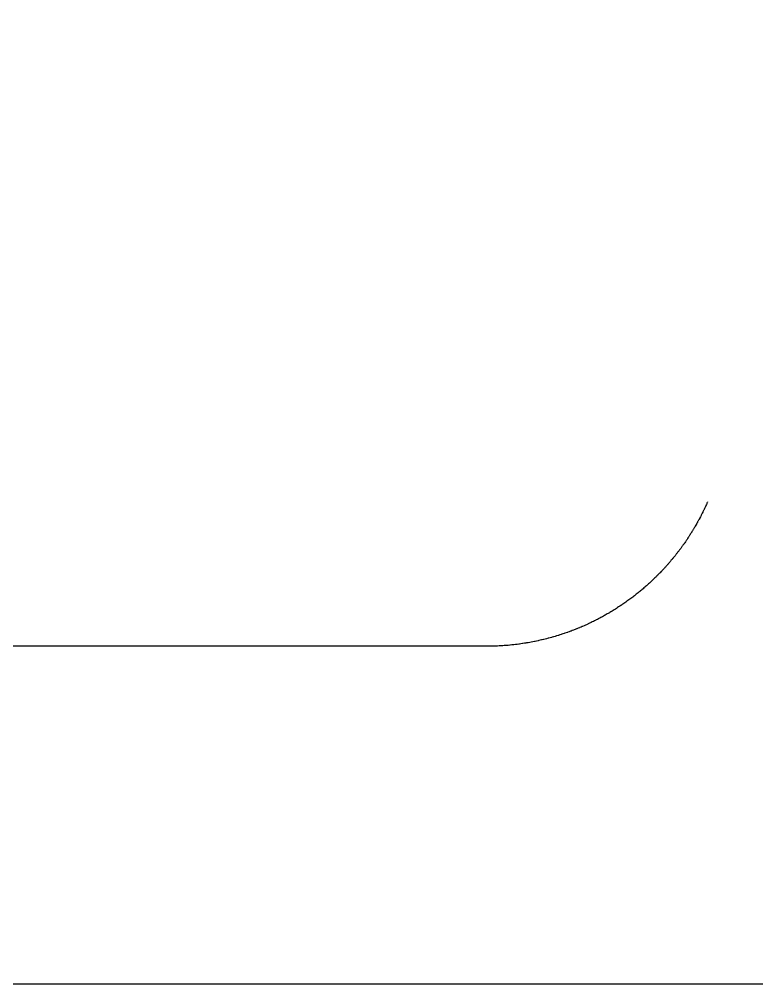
# Model space of a CAD drawing. Extents: x 0 to 300, y 0 to 200.
# Drawn here: x 76.5 to 153, y 0 to 100 of the extents above; entities that cross this region are included whole.
import ezdxf

# ---------------------------------------------------------------- set-up
doc = ezdxf.new("R2010")
doc.units = 0

msp = doc.modelspace()

# ---------------------------------------------------------------- linework, layer by layer
for p, q in [((76.426, 84.7863), (76.61, 84.8078)), ((76.61, 84.8078), (76.654, 84.8128)), ((76.654, 84.8128), (76.832, 84.8323)), ((76.832, 84.8323), (76.876, 84.8369)), ((76.876, 84.8369), (77.054, 84.855)), ((77.054, 84.855), (77.132, 84.8626)), ((77.132, 84.8626), (77.328, 84.8808)), ((77.328, 84.8808), (77.498, 84.8955)), ((77.498, 84.8955), (77.568, 84.9013)), ((77.568, 84.9013), (77.742, 84.9149)), ((77.742, 84.9149), (77.816, 84.9204)), ((77.816, 84.9204), (78.008, 84.9338)), ((78.008, 84.9338), (78.194, 84.9456)), ((78.194, 84.9456), (78.244, 84.9486)), ((78.244, 84.9486), (78.416, 84.9581)), ((78.416, 84.9581), (78.508, 84.9629)), ((78.508, 84.9629), (78.694, 84.9716)), ((78.694, 84.9716), (78.886, 84.9793)), ((78.886, 84.9793), (78.956, 84.9818)), ((78.956, 84.9818), (79.154, 84.9881)), ((79.154, 84.9881), (79.332, 84.9926)), ((79.332, 84.9926), (79.422, 84.9944)), ((79.422, 84.9944), (79.608, 84.9974)), ((79.608, 84.9974), (79.804, 84.9994)), ((79.804, 84.9994), (79.872, 84.9997)), ((79.872, 84.9997), (135, 85)), ((135, 85), (135.03, 85)), ((135.03, 85), (135.13, 84.9994)), ((135.13, 84.9994), (135.16, 84.9991)), ((135.16, 84.9991), (135.262, 84.9977)), ((135.262, 84.9977), (135.356, 84.9958)), ((135.356, 84.9958), (135.388, 84.995)), ((135.388, 84.995), (135.492, 84.9919)), ((135.492, 84.9919), (135.582, 84.9887)), ((135.582, 84.9887), (135.624, 84.987)), ((135.624, 84.987), (135.718, 84.9828)), ((135.718, 84.9828), (135.82, 84.9776)), ((135.82, 84.9776), (135.856, 84.9756)), ((135.856, 84.9756), (135.958, 84.9694)), ((135.958, 84.9694), (136.062, 84.9624)), ((136.062, 84.9624), (136.16, 84.9551)), ((136.16, 84.9551), (136.272, 84.946)), ((136.272, 84.946), (136.378, 84.9366)), ((136.378, 84.9366), (136.416, 84.933)), ((136.416, 84.933), (136.512, 84.9236)), ((136.512, 84.9236), (136.61, 84.9133)), ((136.61, 84.9133), (136.648, 84.9092)), ((136.648, 84.9092), (136.738, 84.899)), ((136.738, 84.899), (136.824, 84.8887)), ((136.824, 84.8887), (136.874, 84.8825)), ((136.874, 84.8825), (136.958, 84.8717)), ((136.958, 84.8717), (137.054, 84.8587)), ((137.054, 84.8587), (137.094, 84.8531)), ((137.094, 84.8531), (137.178, 84.841)), ((137.178, 84.841), (137.272, 84.8269)), ((137.272, 84.8269), (137.31, 84.8211)), ((137.31, 84.8211), (137.41, 84.8051)), ((137.41, 84.8051), (137.52, 84.7868)), ((137.52, 84.7868), (137.644, 84.7651)), ((137.644, 84.7651), (137.728, 84.7498)), ((137.728, 84.7498), (137.844, 84.7279)), ((137.844, 84.7279), (137.954, 84.7063)), ((137.954, 84.7063), (138.048, 84.6871)), ((138.048, 84.6871), (138.164, 84.6625)), ((138.164, 84.6625), (138.274, 84.6383)), ((138.274, 84.6383), (138.372, 84.6161)), ((138.372, 84.6161), (138.464, 84.5945)), ((138.464, 84.5945), (138.504, 84.585)), ((138.504, 84.585), (138.592, 84.5636)), ((138.592, 84.5636), (138.69, 84.539)), ((138.69, 84.539), (138.794, 84.5123)), ((138.794, 84.5123), (138.898, 84.4847)), ((138.898, 84.4847), (139.006, 84.4552)), ((139.006, 84.4552), (139.108, 84.4265)), ((139.108, 84.4265), (139.21, 84.3971)), ((139.21, 84.3971), (139.3, 84.3705)), ((139.3, 84.3705), (139.402, 84.3395)), ((139.402, 84.3395), (139.51, 84.3059)), ((139.51, 84.3059), (139.608, 84.2747)), ((139.608, 84.2747), (139.714, 84.24)), ((139.714, 84.24), (139.818, 84.2052)), ((139.818, 84.2052), (139.906, 84.175)), ((139.906, 84.175), (140.01, 84.1386)), ((140.01, 84.1386), (140.104, 84.1049)), ((140.104, 84.1049), (140.2, 84.0698)), ((140.2, 84.0698), (140.274, 84.0423)), ((140.274, 84.0423), (140.374, 84.0043)), ((140.374, 84.0043), (140.47, 83.9671)), ((140.47, 83.9671), (140.56, 83.9315)), ((140.56, 83.9315), (140.656, 83.8928)), ((140.656, 83.8928), (140.742, 83.8575)), ((140.742, 83.8575), (140.828, 83.8215)), ((140.828, 83.8215), (140.912, 83.7858)), ((140.912, 83.7858), (141.008, 83.7442)), ((141.008, 83.7442), (141.082, 83.7116)), ((141.082, 83.7116), (141.18, 83.6678)), ((141.18, 83.6678), (141.268, 83.6276)), ((141.268, 83.6276), (141.354, 83.5877)), ((141.354, 83.5877), (141.438, 83.5481)), ((141.438, 83.5481), (141.522, 83.5079)), ((141.522, 83.5079), (141.604, 83.468)), ((141.604, 83.468), (141.684, 83.4285)), ((141.684, 83.4285), (141.77, 83.3853)), ((141.77, 83.3853), (141.854, 83.3425)), ((141.854, 83.3425), (141.932, 83.3022)), ((141.932, 83.3022), (142.01, 83.2612)), ((142.01, 83.2612), (142.092, 83.2175)), ((142.092, 83.2175), (142.16, 83.1808)), ((142.16, 83.1808), (142.242, 83.136)), ((142.242, 83.136), (142.32, 83.0927)), ((142.32, 83.0927), (142.398, 83.0487)), ((142.398, 83.0487), (142.466, 83.0099)), ((142.466, 83.0099), (142.536, 82.9695)), ((142.536, 82.9695), (142.602, 82.931)), ((142.602, 82.931), (142.69, 82.8788)), ((142.69, 82.8788), (142.758, 82.838)), ((142.758, 82.838), (142.824, 82.7979)), ((142.824, 82.7979), (142.896, 82.7536)), ((142.896, 82.7536), (142.968, 82.7087)), ((142.968, 82.7087), (143.04, 82.6633)), ((143.04, 82.6633), (143.104, 82.6224)), ((143.104, 82.6224), (143.18, 82.5733)), ((143.18, 82.5733), (143.244, 82.5314)), ((143.244, 82.5314), (143.318, 82.4824)), ((143.318, 82.4824), (143.378, 82.4422)), ((143.378, 82.4422), (143.442, 82.3989)), ((143.442, 82.3989), (143.508, 82.3537)), ((143.508, 82.3537), (143.566, 82.3136)), ((143.566, 82.3136), (143.63, 82.2688)), ((143.63, 82.2688), (143.686, 82.2292)), ((143.686, 82.2292), (143.748, 82.1849)), ((143.748, 82.1849), (143.816, 82.1358)), ((143.816, 82.1358), (143.872, 82.0949)), ((143.872, 82.0949), (143.938, 82.0462)), ((143.938, 82.0462), (143.99, 82.0075)), ((143.99, 82.0075), (144.054, 81.9593)), ((144.054, 81.9593), (144.11, 81.9167)), ((144.11, 81.9167), (144.164, 81.8752)), ((144.164, 81.8752), (144.23, 81.824)), ((144.23, 81.824), (144.276, 81.7879)), ((144.276, 81.7879), (144.34, 81.7373)), ((144.34, 81.7373), (144.388, 81.6989)), ((144.388, 81.6989), (144.442, 81.6554)), ((144.442, 81.6554), (144.498, 81.6098)), ((144.498, 81.6098), (144.554, 81.5638)), ((144.554, 81.5638), (144.602, 81.524)), ((144.602, 81.524), (144.662, 81.4737)), ((144.662, 81.4737), (144.748, 81.4007)), ((144.748, 81.4007), (144.804, 81.3526)), ((144.804, 81.3526), (144.85, 81.3127)), ((144.85, 81.3127), (144.9, 81.269)), ((144.9, 81.269), (144.954, 81.2213)), ((144.954, 81.2213), (144.996, 81.1839)), ((144.996, 81.1839), (145.056, 81.13)), ((145.056, 81.13), (145.136, 81.0572)), ((145.136, 81.0572), (145.182, 81.0148)), ((145.182, 81.0148), (145.238, 80.9628)), ((145.238, 80.9628), (145.316, 80.8895)), ((145.316, 80.8895), (145.36, 80.8476)), ((145.36, 80.8476), (145.404, 80.8054)), ((145.404, 80.8054), (145.444, 80.7667)), ((145.444, 80.7667), (145.486, 80.7258)), ((145.486, 80.7258), (145.538, 80.6748)), ((145.538, 80.6748), (145.61, 80.6032)), ((145.61, 80.6032), (145.654, 80.559)), ((145.654, 80.559), (145.696, 80.5164)), ((145.696, 80.5164), (145.77, 80.4406)), ((145.77, 80.4406), (145.804, 80.4055)), ((145.804, 80.4055), (145.85, 80.3575)), ((145.85, 80.3575), (145.896, 80.3091)), ((145.896, 80.3091), (145.96, 80.241)), ((145.96, 80.241), (145.998, 80.2002)), ((145.998, 80.2002), (146.034, 80.1612)), ((146.034, 80.1612), (146.102, 80.0869)), ((146.102, 80.0869), (146.138, 80.0471)), ((146.138, 80.0471), (146.166, 80.016)), ((146.166, 80.016), (146.204, 79.9735)), ((146.204, 79.9735), (146.24, 79.9329)), ((146.24, 79.9329), (146.302, 79.8623)), ((146.302, 79.8623), (146.34, 79.8186)), ((146.34, 79.8186), (146.402, 79.7465)), ((146.402, 79.7465), (146.43, 79.7137)), ((146.43, 79.7137), (146.462, 79.6759)), ((146.462, 79.6759), (146.5, 79.6307)), ((146.5, 79.6307), (146.554, 79.5658)), ((146.554, 79.5658), (146.582, 79.5319)), ((146.582, 79.5319), (146.612, 79.4953)), ((146.612, 79.4953), (146.674, 79.419)), ((146.674, 79.419), (146.724, 79.3567)), ((146.724, 79.3567), (146.776, 79.2912)), ((146.776, 79.2912), (146.832, 79.2197)), ((146.832, 79.2197), (146.86, 79.1837)), ((146.86, 79.1837), (146.886, 79.15)), ((146.886, 79.15), (146.912, 79.1161)), ((146.912, 79.1161), (146.946, 79.0715)), ((146.946, 79.0715), (146.988, 79.016)), ((146.988, 79.016), (147.01, 78.9866)), ((147.01, 78.9866), (147.042, 78.9437)), ((147.042, 78.9437), (147.088, 78.8815)), ((147.088, 78.8815), (147.14, 78.8102)), ((147.14, 78.8102), (147.176, 78.7604)), ((147.176, 78.7604), (147.224, 78.6933)), ((147.224, 78.6933), (147.266, 78.634)), ((147.266, 78.634), (147.294, 78.594)), ((147.294, 78.594), (147.352, 78.5105)), ((147.352, 78.5105), (147.376, 78.4755)), ((147.376, 78.4755), (147.432, 78.3932)), ((147.432, 78.3932), (147.472, 78.3336)), ((147.472, 78.3336), (147.514, 78.2704)), ((147.514, 78.2704), (147.556, 78.2065)), ((147.556, 78.2065), (147.59, 78.1543)), ((147.59, 78.1543), (147.624, 78.1015)), ((147.624, 78.1015), (147.664, 78.0388)), ((147.664, 78.0388), (147.696, 77.9882)), ((147.696, 77.9882), (147.732, 77.9307)), ((147.732, 77.9307), (147.764, 77.8791)), ((147.764, 77.8791), (147.796, 77.827)), ((147.796, 77.827), (147.846, 77.7447)), ((147.846, 77.7447), (147.874, 77.6981)), ((147.874, 77.6981), (147.906, 77.6443)), ((147.906, 77.6443), (147.952, 77.5661)), ((147.952, 77.5661), (147.982, 77.5145)), ((147.982, 77.5145), (148.022, 77.445)), ((148.022, 77.445), (148.056, 77.3852)), ((148.056, 77.3852), (148.078, 77.3461)), ((148.078, 77.3461), (148.104, 77.2997)), ((148.104, 77.2997), (148.132, 77.2492)), ((148.132, 77.2492), (148.158, 77.2019)), ((148.158, 77.2019), (148.196, 77.132)), ((148.196, 77.132), (148.224, 77.08)), ((148.224, 77.08), (148.254, 77.0236)), ((148.254, 77.0236), (148.29, 76.9553)), ((148.29, 76.9553), (148.314, 76.9092)), ((148.314, 76.9092), (148.334, 76.8705)), ((148.334, 76.8705), (148.362, 76.8159)), ((148.362, 76.8159), (148.378, 76.7845)), ((148.378, 76.7845), (148.408, 76.725)), ((148.408, 76.725), (148.438, 76.6648)), ((148.438, 76.6648), (148.47, 76.5999)), ((148.47, 76.5999), (148.488, 76.5631)), ((148.488, 76.5631), (148.516, 76.5052)), ((148.516, 76.5052), (148.546, 76.4425)), ((148.546, 76.4425), (148.562, 76.4088)), ((148.562, 76.4088), (148.588, 76.3534)), ((148.588, 76.3534), (148.622, 76.2802)), ((148.622, 76.2802), (148.656, 76.2059)), ((148.656, 76.2059), (148.68, 76.1528)), ((148.68, 76.1528), (148.702, 76.1037)), ((148.702, 76.1037), (148.732, 76.0359)), ((148.732, 76.0359), (148.764, 75.9626)), ((148.764, 75.9626), (148.786, 75.9115)), ((148.786, 75.9115), (148.812, 75.8505)), ((148.812, 75.8505), (148.834, 75.7983)), ((148.834, 75.7983), (148.852, 75.7552)), ((148.852, 75.7552), (148.872, 75.7068)), ((148.872, 75.7068), (148.89, 75.6628)), ((148.89, 75.6628), (148.926, 75.5737)), ((148.926, 75.5737), (148.944, 75.5285)), ((148.944, 75.5285), (148.966, 75.4727)), ((148.966, 75.4727), (148.984, 75.4266)), ((148.984, 75.4266), (149, 75.3852)), ((149, 75.3852), (149.028, 75.3118)), ((149.028, 75.3118), (149.05, 75.2533)), ((149.05, 75.2533), (149.07, 75.1995)), ((149.07, 75.1995), (149.088, 75.1506)), ((149.088, 75.1506), (149.108, 75.0955)), ((149.108, 75.0955), (149.12, 75.0622)), ((149.12, 75.0622), (149.134, 75.0229)), ((149.134, 75.0229), (149.154, 74.9663)), ((149.154, 74.9663), (149.174, 74.9089)), ((149.174, 74.9089), (149.196, 74.8449)), ((149.196, 74.8449), (149.214, 74.7919)), ((149.214, 74.7919), (149.232, 74.7382)), ((149.232, 74.7382), (149.25, 74.6837)), ((149.25, 74.6837), (149.27, 74.6225)), ((149.27, 74.6225), (149.292, 74.554)), ((149.292, 74.554), (149.312, 74.4907)), ((149.312, 74.4907), (149.334, 74.42)), ((149.334, 74.42), (149.354, 74.3546)), ((149.354, 74.3546), (149.368, 74.3082)), ((149.368, 74.3082), (149.384, 74.2545)), ((149.384, 74.2545), (149.396, 74.2137)), ((149.396, 74.2137), (149.416, 74.1447)), ((149.416, 74.1447), (149.43, 74.0957)), ((149.43, 74.0957), (149.446, 74.0389)), ((149.446, 74.0389), (149.456, 74.003)), ((149.456, 74.003), (149.474, 73.9374)), ((149.474, 73.9374), (149.486, 73.893)), ((149.486, 73.893), (149.5, 73.8406)), ((149.5, 73.8406), (149.516, 73.7796)), ((149.516, 73.7796), (149.528, 73.7332)), ((149.528, 73.7332), (149.542, 73.6783)), ((149.542, 73.6783), (149.552, 73.6386)), ((149.552, 73.6386), (149.564, 73.5902)), ((149.564, 73.5902), (149.584, 73.5081)), ((149.584, 73.5081), (149.592, 73.4747)), ((149.592, 73.4747), (149.612, 73.3896)), ((149.612, 73.3896), (149.622, 73.3462)), ((149.622, 73.3462), (149.64, 73.2666)), ((149.64, 73.2666), (149.652, 73.2123)), ((149.652, 73.2123), (149.668, 73.1384)), ((149.668, 73.1384), (149.68, 73.0818)), ((149.68, 73.0818), (149.696, 73.0046)), ((149.696, 73.0046), (149.71, 72.9353)), ((149.71, 72.9353), (149.724, 72.8642)), ((149.724, 72.8642), (149.736, 72.8018)), ((149.736, 72.8018), (149.75, 72.7272)), ((149.75, 72.7272), (149.758, 72.6835)), ((149.758, 72.6835), (149.768, 72.628)), ((149.768, 72.628), (149.778, 72.5711)), ((149.778, 72.5711), (149.788, 72.513)), ((149.788, 72.513), (149.798, 72.4534)), ((149.798, 72.4534), (149.808, 72.3923)), ((149.808, 72.3923), (149.816, 72.3422)), ((149.816, 72.3422), (149.824, 72.2911)), ((149.824, 72.2911), (149.834, 72.2254)), ((149.834, 72.2254), (149.838, 72.1986)), ((149.838, 72.1986), (149.846, 72.1439)), ((149.846, 72.1439), (149.854, 72.0877)), ((149.854, 72.0877), (149.862, 72.03)), ((149.862, 72.03), (149.866, 72.0005)), ((149.866, 72.0005), (149.872, 71.9554)), ((149.872, 71.9554), (149.878, 71.9092)), ((149.878, 71.9092), (149.884, 71.8619)), ((149.884, 71.8619), (149.89, 71.8132)), ((149.89, 71.8132), (149.894, 71.7801)), ((149.894, 71.7801), (149.9, 71.7292)), ((149.9, 71.7292), (149.906, 71.6767)), ((149.906, 71.6767), (149.912, 71.6224)), ((149.912, 71.6224), (149.918, 71.5663)), ((149.918, 71.5663), (149.922, 71.5277)), ((149.922, 71.5277), (149.926, 71.4881)), ((149.926, 71.4881), (149.93, 71.4474)), ((149.93, 71.4474), (149.934, 71.4056)), ((149.934, 71.4056), (149.938, 71.3624)), ((149.938, 71.3624), (149.942, 71.3178)), ((149.942, 71.3178), (149.946, 71.2716)), ((149.946, 71.2716), (149.95, 71.2237)), ((149.95, 71.2237), (149.954, 71.1738)), ((149.954, 71.1738), (149.956, 71.1481)), ((149.956, 71.1481), (149.958, 71.1217)), ((149.958, 71.1217), (149.96, 71.0947)), ((149.96, 71.0947), (149.962, 71.067)), ((149.962, 71.067), (149.964, 71.0386)), ((149.964, 71.0386), (149.966, 71.0094)), ((149.966, 71.0094), (149.968, 70.9793)), ((149.968, 70.9793), (149.97, 70.9482)), ((149.97, 70.9482), (149.972, 70.9161)), ((149.972, 70.9161), (149.974, 70.8828)), ((149.974, 70.8828), (149.976, 70.8482)), ((149.976, 70.8482), (149.978, 70.8121)), ((149.978, 70.8121), (149.98, 70.7743)), ((149.98, 70.7743), (149.982, 70.7346)), ((149.982, 70.7346), (149.984, 70.6926)), ((149.984, 70.6926), (149.986, 70.6479)), ((149.986, 70.6479), (149.988, 70.5999)), ((149.988, 70.5999), (149.99, 70.5476)), ((149.99, 70.5476), (149.992, 70.4898)), ((149.992, 70.4898), (149.994, 70.4242)), ((149.994, 70.4242), (149.996, 70.3464)), ((149.996, 70.3464), (149.998, 70.2449)), ((149.998, 70.2449), (150, 70)), ((150, 70), (150, 60)), ((149.982, 59.0515), (149.98, 59.0002)), ((149.984, 59.1057), (149.982, 59.0515)), ((149.986, 59.1635), (149.984, 59.1057)), ((149.988, 59.2255), (149.986, 59.1635)), ((149.99, 59.293), (149.988, 59.2255)), ((149.992, 59.3676), (149.99, 59.293)), ((149.994, 59.4523), (149.992, 59.3676)), ((149.996, 59.5528), (149.994, 59.4523)), ((149.998, 59.6838), (149.996, 59.5528)), ((150, 60), (149.998, 59.6838)), ((149.922, 58.0267), (149.918, 57.9768)), ((149.926, 58.0779), (149.922, 58.0267)), ((149.93, 58.1305), (149.926, 58.0779)), ((149.934, 58.1846), (149.93, 58.1305)), ((149.938, 58.2404), (149.934, 58.1846)), ((149.942, 58.298), (149.938, 58.2404)), ((149.946, 58.3577), (149.942, 58.298)), ((149.95, 58.4196), (149.946, 58.3577)), ((149.954, 58.4841), (149.95, 58.4196)), ((149.956, 58.5174), (149.954, 58.4841)), ((149.958, 58.5515), (149.956, 58.5174)), ((149.96, 58.5863), (149.958, 58.5515)), ((149.962, 58.6221), (149.96, 58.5863)), ((149.964, 58.6588), (149.962, 58.6221)), ((149.966, 58.6966), (149.964, 58.6588)), ((149.968, 58.7355), (149.966, 58.6966)), ((149.97, 58.7756), (149.968, 58.7355)), ((149.972, 58.8171), (149.97, 58.7756)), ((149.974, 58.8601), (149.972, 58.8171)), ((149.976, 58.9048), (149.974, 58.8601)), ((149.978, 58.9514), (149.976, 58.9048)), ((149.98, 59.0002), (149.978, 58.9514)), ((149.824, 57.0387), (149.816, 56.9724)), ((149.834, 57.1238), (149.824, 57.0387)), ((149.842, 57.1937), (149.834, 57.1238)), ((149.85, 57.2655), (149.842, 57.1937)), ((149.856, 57.3206), (149.85, 57.2655)), ((149.862, 57.3768), (149.856, 57.3206)), ((149.868, 57.4343), (149.862, 57.3768)), ((149.874, 57.4932), (149.868, 57.4343)), ((149.88, 57.5534), (149.874, 57.4932)), ((149.886, 57.6152), (149.88, 57.5534)), ((149.89, 57.6574), (149.886, 57.6152)), ((149.896, 57.722), (149.89, 57.6574)), ((149.902, 57.7886), (149.896, 57.722)), ((149.906, 57.8341), (149.902, 57.7886)), ((149.91, 57.8806), (149.906, 57.8341)), ((149.914, 57.9281), (149.91, 57.8806)), ((149.918, 57.9768), (149.914, 57.9281)), ((149.69, 56.0752), (149.676, 55.9881)), ((149.702, 56.1515), (149.69, 56.0752)), ((149.716, 56.2424), (149.702, 56.1515)), ((149.728, 56.3222), (149.716, 56.2424)), ((149.74, 56.4038), (149.728, 56.3222)), ((149.752, 56.4874), (149.74, 56.4038)), ((149.764, 56.573), (149.752, 56.4874)), ((149.778, 56.6757), (149.764, 56.573)), ((149.788, 56.7511), (149.778, 56.6757)), ((149.798, 56.8284), (149.788, 56.7511)), ((149.806, 56.8916), (149.798, 56.8284)), ((149.816, 56.9724), (149.806, 56.8916)), ((149.5, 55.0251), (149.474, 54.8987)), ((149.522, 55.1347), (149.5, 55.0251)), ((149.54, 55.2263), (149.522, 55.1347)), ((149.558, 55.3197), (149.54, 55.2263)), ((149.576, 55.4152), (149.558, 55.3197)), ((149.592, 55.5018), (149.576, 55.4152)), ((149.612, 55.6126), (149.592, 55.5018)), ((149.63, 55.7148), (149.612, 55.6126)), ((149.646, 55.8078), (149.63, 55.7148)), ((149.662, 55.903), (149.646, 55.8078)), ((149.676, 55.9881), (149.662, 55.903)), ((149.29, 54.0843), (149.272, 54.0108)), ((149.31, 54.167), (149.29, 54.0843)), ((149.336, 54.2764), (149.31, 54.167)), ((149.356, 54.3622), (149.336, 54.2764)), ((149.372, 54.4317), (149.356, 54.3622)), ((149.392, 54.52), (149.372, 54.4317)), ((149.418, 54.637), (149.392, 54.52)), ((149.442, 54.7475), (149.418, 54.637)), ((149.452, 54.7943), (149.442, 54.7475)), ((149.464, 54.8509), (149.452, 54.7943)), ((149.474, 54.8987), (149.464, 54.8509)), ((149.028, 53.0967), (149.004, 53.0137)), ((149.044, 53.1526), (149.028, 53.0967)), ((149.056, 53.1949), (149.044, 53.1526)), ((149.074, 53.2589), (149.056, 53.1949)), ((149.094, 53.3307), (149.074, 53.2589)), ((149.114, 53.4034), (149.094, 53.3307)), ((149.142, 53.5066), (149.114, 53.4034)), ((149.174, 53.6268), (149.142, 53.5066)), ((149.198, 53.7185), (149.174, 53.6268)), ((149.228, 53.8353), (149.198, 53.7185)), ((149.25, 53.9224), (149.228, 53.8353)), ((149.272, 54.0108), (149.25, 53.9224)), ((148.7, 52.0432), (148.67, 51.9544)), ((148.732, 52.1392), (148.7, 52.0432)), ((148.76, 52.2242), (148.732, 52.1392)), ((148.782, 52.2918), (148.76, 52.2242)), ((148.81, 52.3787), (148.782, 52.2918)), ((148.836, 52.4604), (148.81, 52.3787)), ((148.868, 52.5623), (148.836, 52.4604)), ((148.892, 52.6398), (148.868, 52.5623)), ((148.91, 52.6985), (148.892, 52.6398)), ((148.924, 52.7445), (148.91, 52.6985)), ((148.96, 52.8643), (148.924, 52.7445)), ((148.974, 52.9115), (148.96, 52.8643)), ((149.004, 53.0137), (148.974, 52.9115)), ((148.35, 51.0682), (148.314, 50.9746)), ((148.366, 51.1101), (148.35, 51.0682)), ((148.392, 51.1787), (148.366, 51.1101)), ((148.426, 51.2694), (148.392, 51.1787)), ((148.45, 51.3341), (148.426, 51.2694)), ((148.474, 51.3993), (148.45, 51.3341)), ((148.504, 51.4817), (148.474, 51.3993)), ((148.532, 51.5593), (148.504, 51.4817)), ((148.57, 51.666), (148.532, 51.5593)), ((148.59, 51.7228), (148.57, 51.666)), ((148.616, 51.7973), (148.59, 51.7228)), ((148.642, 51.8725), (148.616, 51.7973)), ((148.67, 51.9544), (148.642, 51.8725)), ((147.954, 50.0947), (147.918, 50.0117)), ((147.988, 50.1739), (147.954, 50.0947)), ((148.01, 50.2255), (147.988, 50.1739)), ((148.034, 50.2822), (148.01, 50.2255)), ((148.066, 50.3584), (148.034, 50.2822)), ((148.112, 50.4692), (148.066, 50.3584)), ((148.162, 50.5914), (148.112, 50.4692)), ((148.182, 50.6408), (148.162, 50.5914)), ((148.23, 50.7606), (148.182, 50.6408)), ((148.25, 50.811), (148.23, 50.7606)), ((148.292, 50.918), (148.25, 50.811)), ((148.314, 50.9746), (148.292, 50.918)), ((147.484, 49.0698), (147.454, 49.0083)), ((147.5, 49.1027), (147.484, 49.0698)), ((147.548, 49.2024), (147.5, 49.1027)), ((147.594, 49.299), (147.548, 49.2024)), ((147.622, 49.3583), (147.594, 49.299)), ((147.65, 49.418), (147.622, 49.3583)), ((147.68, 49.4825), (147.65, 49.418)), ((147.708, 49.5431), (147.68, 49.4825)), ((147.736, 49.6041), (147.708, 49.5431)), ((147.778, 49.6965), (147.736, 49.6041)), ((147.816, 49.7809), (147.778, 49.6965)), ((147.844, 49.8436), (147.816, 49.7809)), ((147.868, 49.8978), (147.844, 49.8436)), ((147.892, 49.9523), (147.868, 49.8978)), ((147.918, 50.0117), (147.892, 49.9523)), ((146.978, 48.085), (146.936, 48.0078)), ((147.016, 48.1553), (146.978, 48.085)), ((147.038, 48.1963), (147.016, 48.1553)), ((147.086, 48.2864), (147.038, 48.1963)), ((147.114, 48.3393), (147.086, 48.2864)), ((147.156, 48.4193), (147.114, 48.3393)), ((147.196, 48.4962), (147.156, 48.4193)), ((147.228, 48.5581), (147.196, 48.4962)), ((147.25, 48.601), (147.228, 48.5581)), ((147.282, 48.6637), (147.25, 48.601)), ((147.318, 48.7347), (147.282, 48.6637)), ((147.352, 48.8023), (147.318, 48.7347)), ((147.4, 48.8986), (147.352, 48.8023)), ((147.418, 48.935), (147.4, 48.8986)), ((147.454, 49.0083), (147.418, 48.935)), ((146.39, 47.0591), (146.334, 46.9669)), ((146.42, 47.1088), (146.39, 47.0591)), ((146.446, 47.1521), (146.42, 47.1088)), ((146.474, 47.1989), (146.446, 47.1521)), ((146.528, 47.2899), (146.474, 47.1989)), ((146.574, 47.3682), (146.528, 47.2899)), ((146.618, 47.4436), (146.574, 47.3682)), ((146.69, 47.5684), (146.618, 47.4436)), ((146.738, 47.6525), (146.69, 47.5684)), ((146.758, 47.6878), (146.738, 47.6525)), ((146.782, 47.7303), (146.758, 47.6878)), ((146.806, 47.773), (146.782, 47.7303)), ((146.85, 47.8518), (146.806, 47.773)), ((146.872, 47.8915), (146.85, 47.8518)), ((146.892, 47.9277), (146.872, 47.8915)), ((146.936, 48.0078), (146.892, 47.9277)), ((145.77, 46.0857), (145.706, 45.9906)), ((145.806, 46.1396), (145.77, 46.0857)), ((145.836, 46.1847), (145.806, 46.1396)), ((145.894, 46.2726), (145.836, 46.1847)), ((145.932, 46.3306), (145.894, 46.2726)), ((145.962, 46.3767), (145.932, 46.3306)), ((146, 46.4353), (145.962, 46.3767)), ((146.028, 46.4788), (146, 46.4353)), ((146.058, 46.5255), (146.028, 46.4788)), ((146.114, 46.6135), (146.058, 46.5255)), ((146.142, 46.6577), (146.114, 46.6135)), ((146.174, 46.7086), (146.142, 46.6577)), ((146.202, 46.7533), (146.174, 46.7086)), ((146.23, 46.7982), (146.202, 46.7533)), ((146.258, 46.8433), (146.23, 46.7982)), ((146.286, 46.8887), (146.258, 46.8433)), ((146.334, 46.9669), (146.286, 46.8887)), ((145.04, 45.0535), (145.002, 45.0027)), ((145.116, 45.1559), (145.04, 45.0535)), ((145.198, 45.2677), (145.116, 45.1559)), ((145.238, 45.3227), (145.198, 45.2677)), ((145.278, 45.378), (145.238, 45.3227)), ((145.318, 45.4336), (145.278, 45.378)), ((145.35, 45.4784), (145.318, 45.4336)), ((145.394, 45.5402), (145.35, 45.4784)), ((145.424, 45.5826), (145.394, 45.5402)), ((145.462, 45.6366), (145.424, 45.5826)), ((145.5, 45.6909), (145.462, 45.6366)), ((145.534, 45.7397), (145.5, 45.6909)), ((145.602, 45.8382), (145.534, 45.7397)), ((145.644, 45.8994), (145.602, 45.8382)), ((145.674, 45.9435), (145.644, 45.8994)), ((145.706, 45.9906), (145.674, 45.9435)), ((144.224, 44.0176), (144.14, 43.9171)), ((144.282, 44.0876), (144.224, 44.0176)), ((144.334, 44.1508), (144.282, 44.0876)), ((144.378, 44.2046), (144.334, 44.1508)), ((144.428, 44.2662), (144.378, 44.2046)), ((144.474, 44.3232), (144.428, 44.2662)), ((144.528, 44.3905), (144.474, 44.3232)), ((144.564, 44.4356), (144.528, 44.3905)), ((144.612, 44.4961), (144.564, 44.4356)), ((144.656, 44.552), (144.612, 44.4961)), ((144.698, 44.6055), (144.656, 44.552)), ((144.75, 44.6723), (144.698, 44.6055)), ((144.788, 44.7214), (144.75, 44.6723)), ((144.834, 44.7812), (144.788, 44.7214)), ((144.878, 44.8387), (144.834, 44.7812)), ((144.922, 44.8965), (144.878, 44.8387)), ((144.956, 44.9415), (144.922, 44.8965)), ((145.002, 45.0027), (144.956, 44.9415)), ((143.364, 43.0364), (143.296, 42.9631)), ((143.422, 43.0994), (143.364, 43.0364)), ((143.476, 43.1584), (143.422, 43.0994)), ((143.53, 43.2179), (143.476, 43.1584)), ((143.586, 43.2799), (143.53, 43.2179)), ((143.644, 43.3446), (143.586, 43.2799)), ((143.702, 43.4098), (143.644, 43.3446)), ((143.752, 43.4663), (143.702, 43.4098)), ((143.806, 43.5278), (143.752, 43.4663)), ((143.866, 43.5965), (143.806, 43.5278)), ((143.926, 43.6658), (143.866, 43.5965)), ((143.974, 43.7216), (143.926, 43.6658)), ((144.028, 43.7847), (143.974, 43.7216)), ((144.084, 43.8507), (144.028, 43.7847)), ((144.14, 43.9171), (144.084, 43.8507)), ((142.376, 42.0257), (142.308, 41.9602)), ((142.446, 42.0936), (142.376, 42.0257)), ((142.528, 42.1739), (142.446, 42.0936)), ((142.592, 42.2371), (142.528, 42.1739)), ((142.656, 42.3007), (142.592, 42.2371)), ((142.73, 42.3748), (142.656, 42.3007)), ((142.792, 42.4374), (142.73, 42.3748)), ((142.862, 42.5086), (142.792, 42.4374)), ((142.924, 42.5721), (142.862, 42.5086)), ((142.984, 42.634), (142.924, 42.5721)), ((143.056, 42.7089), (142.984, 42.634)), ((143.112, 42.7676), (143.056, 42.7089)), ((143.174, 42.833), (143.112, 42.7676)), ((143.23, 42.8925), (143.174, 42.833)), ((143.296, 42.9631), (143.23, 42.8925)), ((141.31, 41.0531), (141.212, 40.9692)), ((141.396, 41.1275), (141.31, 41.0531)), ((141.474, 41.1955), (141.396, 41.1275)), ((141.562, 41.273), (141.474, 41.1955)), ((141.628, 41.3316), (141.562, 41.273)), ((141.702, 41.3978), (141.628, 41.3316)), ((141.78, 41.4681), (141.702, 41.3978)), ((141.868, 41.5481), (141.78, 41.4681)), ((141.946, 41.6198), (141.868, 41.5481)), ((142.014, 41.6827), (141.946, 41.6198)), ((142.088, 41.7517), (142.014, 41.6827)), ((142.168, 41.8269), (142.088, 41.7517)), ((142.228, 41.8838), (142.168, 41.8269)), ((142.308, 41.9602), (142.228, 41.8838)), ((140.042, 40.0316), (139.95, 39.9626)), ((140.14, 40.1058), (140.042, 40.0316)), ((140.234, 40.1776), (140.14, 40.1058)), ((140.32, 40.244), (140.234, 40.1776)), ((140.426, 40.3267), (140.32, 40.244)), ((140.514, 40.396), (140.426, 40.3267)), ((140.612, 40.474), (140.514, 40.396)), ((140.696, 40.5414), (140.612, 40.474)), ((140.788, 40.616), (140.696, 40.5414)), ((140.876, 40.688), (140.788, 40.616)), ((140.958, 40.7557), (140.876, 40.688)), ((141.044, 40.8273), (140.958, 40.7557)), ((141.13, 40.8996), (141.044, 40.8273)), ((141.212, 40.9692), (141.13, 40.8996)), ((138.682, 39.0762), (138.572, 39.0047)), ((138.792, 39.1486), (138.682, 39.0762)), ((138.9, 39.2204), (138.792, 39.1486)), ((138.99, 39.2809), (138.9, 39.2204)), ((139.028, 39.3066), (138.99, 39.2809)), ((139.126, 39.3734), (139.028, 39.3066)), ((139.23, 39.445), (139.126, 39.3734)), ((139.336, 39.5188), (139.23, 39.445)), ((139.436, 39.5892), (139.336, 39.5188)), ((139.538, 39.6617), (139.436, 39.5892)), ((139.646, 39.7393), (139.538, 39.6617)), ((139.74, 39.8076), (139.646, 39.7393)), ((139.846, 39.8854), (139.74, 39.8076)), ((139.95, 39.9626), (139.846, 39.8854)), ((137.004, 38.0705), (136.896, 38.0117)), ((137.122, 38.1355), (137.004, 38.0705)), ((137.23, 38.1957), (137.122, 38.1355)), ((137.278, 38.2227), (137.23, 38.1957)), ((137.394, 38.2885), (137.278, 38.2227)), ((137.5, 38.3493), (137.394, 38.2885)), ((137.604, 38.4097), (137.5, 38.3493)), ((137.73, 38.4838), (137.604, 38.4097)), ((137.778, 38.5123), (137.73, 38.4838)), ((137.876, 38.5708), (137.778, 38.5123)), ((138, 38.6458), (137.876, 38.5708)), ((138.112, 38.7144), (138, 38.6458)), ((138.226, 38.7851), (138.112, 38.7144)), ((138.344, 38.8591), (138.226, 38.7851)), ((138.458, 38.9315), (138.344, 38.8591)), ((138.572, 39.0047), (138.458, 38.9315)), ((134.902, 37.0446), (134.782, 36.9932)), ((134.948, 37.0645), (134.902, 37.0446)), ((135.088, 37.1257), (134.948, 37.0645)), ((135.228, 37.188), (135.088, 37.1257)), ((135.338, 37.2376), (135.228, 37.188)), ((135.492, 37.3082), (135.338, 37.2376)), ((135.53, 37.3258), (135.492, 37.3082)), ((135.648, 37.381), (135.53, 37.3258)), ((135.762, 37.435), (135.648, 37.381)), ((135.818, 37.4618), (135.762, 37.435)), ((135.934, 37.5178), (135.818, 37.4618)), ((136.064, 37.5815), (135.934, 37.5178)), ((136.182, 37.6401), (136.064, 37.5815)), ((136.324, 37.7117), (136.182, 37.6401)), ((136.362, 37.7311), (136.324, 37.7117)), ((136.476, 37.7896), (136.362, 37.7311)), ((136.588, 37.8478), (136.476, 37.7896)), ((136.64, 37.8751), (136.588, 37.8478)), ((136.738, 37.9269), (136.64, 37.8751)), ((136.842, 37.9826), (136.738, 37.9269)), ((136.896, 38.0117), (136.842, 37.9826)), ((132.086, 36.0252), (131.95, 35.9855)), ((132.23, 36.0683), (132.086, 36.0252)), ((132.278, 36.0828), (132.23, 36.0683)), ((132.406, 36.1221), (132.278, 36.0828)), ((132.446, 36.1346), (132.406, 36.1221)), ((132.584, 36.1781), (132.446, 36.1346)), ((132.728, 36.2244), (132.584, 36.1781)), ((132.778, 36.2407), (132.728, 36.2244)), ((132.906, 36.283), (132.778, 36.2407)), ((133.04, 36.3281), (132.906, 36.283)), ((133.112, 36.3527), (133.04, 36.3281)), ((133.238, 36.3963), (133.112, 36.3527)), ((133.372, 36.4435), (133.238, 36.3963)), ((133.418, 36.4599), (133.372, 36.4435)), ((133.548, 36.5068), (133.418, 36.4599)), ((133.7, 36.5626), (133.548, 36.5068)), ((133.75, 36.5813), (133.7, 36.5626)), ((133.868, 36.6257), (133.75, 36.5813)), ((134, 36.6762), (133.868, 36.6257)), ((134.056, 36.6979), (134, 36.6762)), ((134.176, 36.7449), (134.056, 36.6979)), ((134.298, 36.7934), (134.176, 36.7449)), ((134.348, 36.8135), (134.298, 36.7934)), ((134.476, 36.8655), (134.348, 36.8135)), ((134.614, 36.9225), (134.476, 36.8655)), ((134.668, 36.9451), (134.614, 36.9225)), ((134.782, 36.9932), (134.668, 36.9451)), ((125.894, 35.016), (125.75, 35.0112)), ((126.062, 35.0226), (125.894, 35.016)), ((126.12, 35.0251), (126.062, 35.0226)), ((126.28, 35.0328), (126.12, 35.0251)), ((126.428, 35.0408), (126.28, 35.0328)), ((126.5, 35.045), (126.428, 35.0408)), ((126.66, 35.0552), (126.5, 35.045)), ((126.822, 35.0665), (126.66, 35.0552)), ((126.89, 35.0715), (126.822, 35.0665)), ((127.032, 35.0827), (126.89, 35.0715)), ((127.206, 35.0975), (127.032, 35.0827)), ((127.396, 35.1151), (127.206, 35.0975)), ((127.446, 35.1199), (127.396, 35.1151)), ((127.604, 35.136), (127.446, 35.1199)), ((127.752, 35.1519), (127.604, 35.136)), ((127.818, 35.1593), (127.752, 35.1519)), ((127.976, 35.1777), (127.818, 35.1593)), ((128.144, 35.1985), (127.976, 35.1777)), ((128.318, 35.2211), (128.144, 35.1985)), ((128.39, 35.2309), (128.318, 35.2211)), ((128.53, 35.2505), (128.39, 35.2309)), ((128.696, 35.2747), (128.53, 35.2505)), ((128.75, 35.2828), (128.696, 35.2747)), ((128.906, 35.307), (128.75, 35.2828)), ((129.064, 35.3325), (128.906, 35.307)), ((129.118, 35.3415), (129.064, 35.3325)), ((129.264, 35.3663), (129.118, 35.3415)), ((129.306, 35.3736), (129.264, 35.3663)), ((129.454, 35.3999), (129.306, 35.3736)), ((129.618, 35.4302), (129.454, 35.3999)), ((129.788, 35.4628), (129.618, 35.4302)), ((129.954, 35.4957), (129.788, 35.4628)), ((130.03, 35.5112), (129.954, 35.4957)), ((130.17, 35.5404), (130.03, 35.5112)), ((130.326, 35.5739), (130.17, 35.5404)), ((130.39, 35.588), (130.326, 35.5739)), ((130.528, 35.6188), (130.39, 35.588)), ((130.668, 35.651), (130.528, 35.6188)), ((130.736, 35.6669), (130.668, 35.651)), ((130.874, 35.6999), (130.736, 35.6669)), ((130.918, 35.7105), (130.874, 35.6999)), ((131.06, 35.7456), (130.918, 35.7105)), ((131.208, 35.783), (131.06, 35.7456)), ((131.372, 35.8257), (131.208, 35.783)), ((131.426, 35.84), (131.372, 35.8257)), ((131.572, 35.8793), (131.426, 35.84)), ((131.714, 35.9184), (131.572, 35.8793)), ((131.778, 35.9364), (131.714, 35.9184)), ((131.908, 35.9733), (131.778, 35.9364)), ((131.95, 35.9855), (131.908, 35.9733)), ((125.12, 35.0003), (69.922, 35.0001)), ((125.168, 35.0005), (125.12, 35.0003)), ((125.322, 35.0021), (125.168, 35.0005)), ((125.362, 35.0026), (125.322, 35.0021)), ((125.51, 35.0052), (125.362, 35.0026)), ((125.668, 35.0089), (125.51, 35.0052)), ((125.75, 35.0112), (125.668, 35.0089)), ((0, 0), (250, 0))]:
    msp.add_line(p, q)

# ---------------------------------------------------------------- next in the draw order: wipeouts: each hides what was drawn before it
msp.add_wipeout([(50, 50), (300, 50), (300, 200), (50, 200)])

doc.saveas('drawing.dxf')
